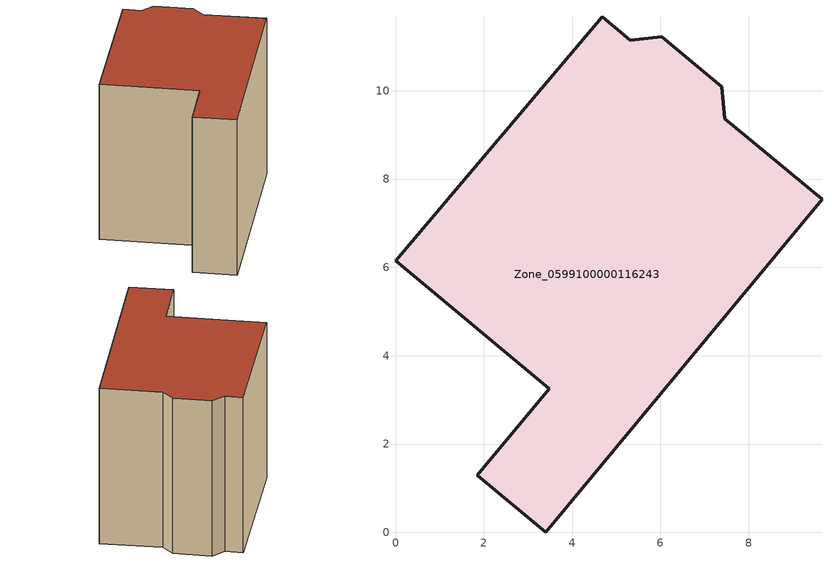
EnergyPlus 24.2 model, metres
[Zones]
Zone_0599100000116243
 floor ground (C_G): 9.66,7.55 3.4,0 1.85,1.29 3.48,3.25 0,6.15 4.68,11.68 5.32,11.15 6.03,11.22 7.39,10.09 7.46,9.37 z0
 wall outside (C_F): 3.4,0 9.66,7.55 7.46,9.37 7.39,10.09 6.03,11.22 5.32,11.15 4.68,11.68 0,6.15 3.48,3.25 1.85,1.29 3.4,0 z0:7.8
 roof outside (C_R): 5.32,11.15 4.68,11.68 0,6.15 3.48,3.25 1.85,1.29 3.4,0 9.66,7.55 7.46,9.37 7.39,10.09 6.03,11.22 z7.8
[BUILDING]
Pand.0599100000116243: North Axis=0; Terrain=City; Loads Convergence Tolerance Value=0.04; Temperature Convergence Tolerance Value=0.4; Solar Distribution=FullExterior; Maximum Number of Warmup Days=25; Minimum Number of Warmup Days=1
[Site:Location]
Rotterdam.The.Hague.AP_ZH_NLD Design_Conditions: Latitude=51.96; Longitude=4.45; Time Zone=1; Elevation=-4.5
[SITE:GROUNDTEMPERATURE:BUILDINGSURFACE]
18, 18, 18, 18, 18, 18, 18, 18, 18, 18, 18, 18
[MATERIAL] Thermal Absorptance=0.9; Solar Absorptance=0.7; Visible Absorptance=0.7
Name | Roughness | Thickness | Conductivity | Density | Specific Heat
G.TI.1946 | MediumSmooth | 0.15 | 1 | 540 | 1210
F.TI.1946 | Rough | 0.3 | 0.857143 | 1920 | 840
R.TI.1946 | MediumRough | 0.2 | 0.1 | 1500 | 1000
[CONSTRUCTION]
C_G: G.TI.1946
C_F: F.TI.1946
C_R: R.TI.1946
[ZONE]
Zone_0599100000116243: Type=1; Multiplier=1; Ceiling Height=Autocalculate; Volume=Autocalculate; Floor Area=autocalculate; Part of Total Floor Area=Yes
[ZONEINFILTRATION:DESIGNFLOWRATE]
Infil_Zone_0599100000116243: Zone or ZoneList or Space or SpaceList=Zone_0599100000116243; Schedule=AlwaysOn; Design Flow Rate Calculation Method=Flow/Area; Flow Rate per Floor Area=0.003; Constant Term Coefficient=1; Temperature Term Coefficient=0; Velocity Term Coefficient=0; Velocity Squared Term Coefficient=0
[HVACTEMPLATE:ZONE:IDEALLOADSAIRSYSTEM]
Zone_0599100000116243: Maximum Heating Supply Air Temperature=50; Minimum Cooling Supply Air Temperature=13; Maximum Heating Supply Air Humidity Ratio=0.0156; Minimum Cooling Supply Air Humidity Ratio=0.0077; Heating Limit=NoLimit; Cooling Limit=NoLimit; Dehumidification Control Type=ConstantSensibleHeatRatio; Cooling Sensible Heat Ratio=0.7; Dehumidification Setpoint=60; Humidification Control Type=None; Humidification Setpoint=30; Outdoor Air Method=None; Outdoor Air Flow Rate per Person=0.00944; Outdoor Air Flow Rate per Zone Floor Area=0; Outdoor Air Flow Rate per Zone=0; Demand Controlled Ventilation Type=None; Outdoor Air Economizer Type=NoEconomizer; Heat Recovery Type=None; Sensible Heat Recovery Effectiveness=0.7; Latent Heat Recovery Effectiveness=0.65
[ZONECONTROL:THERMOSTAT]
ThermostatControl_Zone_0599100000116243: Zone or ZoneList=Zone_0599100000116243; Control Type Schedule=DualSetpointControlType; Control 1=Thermostat_Zone_0599100000116243; Temperature Difference Between Cutout And Setpoint=0
[THERMOSTATSETPOINT:DUALSETPOINT]
Thermostat_Zone_0599100000116243: Heating Setpoint Temperature Schedule=HeatingSetpoint_Zone_0599100000116243; Cooling Setpoint Temperature Schedule=CoolingSetpoint_Zone_0599100000116243
[SCHEDULE:COMPACT]
HeatingSetpoint_Zone_0599100000116243: Through: 12/31, For: AllDays, Until: 24:00, 21
CoolingSetpoint_Zone_0599100000116243: Through: 12/31, For: AllDays, Until: 24:00, 24
DualSetpointControlType: Through: 12/31, For: AllDays, Until: 24:00, 4
AlwaysOn: Through: 12/31, For: AllDays, Until: 24:00, 1
